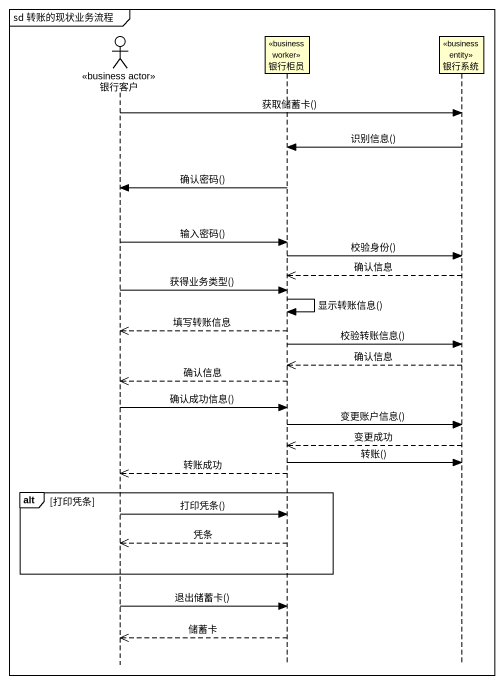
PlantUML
@startuml
mainframe sd 转账的现状业务流程
hide footbox
actor 银行客户 <<business actor>>
participant 银行柜员 <<business worker>>
participant 银行系统 <<business entity>>

银行客户 -> 银行系统 : 获取储蓄卡()
银行系统 -> 银行柜员 : 识别信息()
银行柜员 -> 银行客户 : 确认密码()
银行客户 -> 银行柜员 : 输入密码()
银行柜员 -> 银行系统 : 校验身份()
银行系统 -->> 银行柜员 : 确认信息
银行客户 -> 银行柜员 : 获得业务类型()
银行柜员 -> 银行柜员 : 显示转账信息()
银行柜员 -->> 银行客户 : 填写转账信息
银行柜员 -> 银行系统 : 校验转账信息()
银行系统 -->> 银行柜员 : 确认信息
银行柜员 -->> 银行客户 : 确认信息
银行客户 -> 银行柜员 : 确认成功信息()
银行柜员 -> 银行系统 : 变更账户信息()
银行系统 -->> 银行柜员 : 变更成功
银行柜员 -> 银行系统 : 转账()
银行柜员 -->> 银行客户 : 转账成功
alt 打印凭条
  银行客户 -> 银行柜员 : 打印凭条()
  银行柜员 -->> 银行客户 : 凭条
end
银行客户 -> 银行柜员 : 退出储蓄卡()
银行柜员 -->> 银行客户 : 储蓄卡
@enduml
